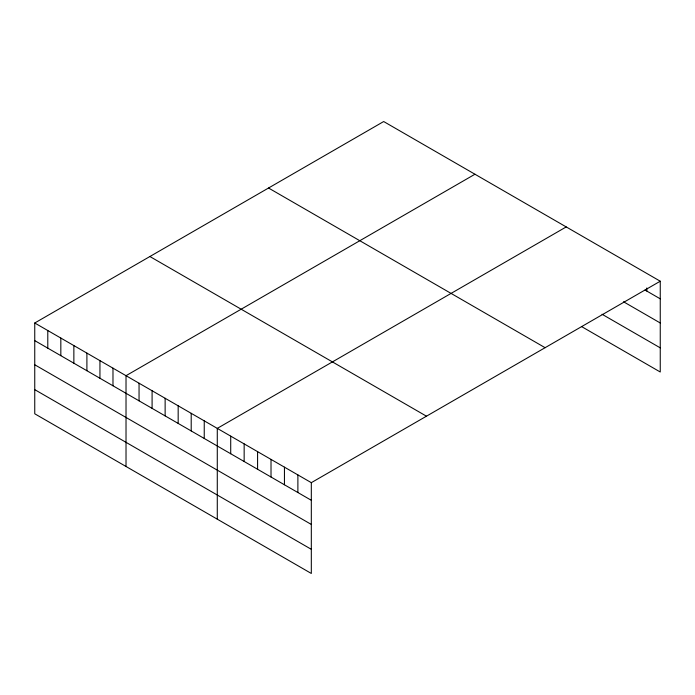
<?xml version="1.0" encoding="UTF-8"?>
<svg xmlns="http://www.w3.org/2000/svg" width="695" height="695" viewBox="0 0 695 695"><rect width="100%" height="100%" fill="white"/><g stroke="black" fill="none" stroke-linecap="round" stroke-linejoin="round"><path stroke-width="1.04" d="M34.75 323.001L311.317 482.669L311.317 573.462L34.75 413.786L34.75 323.001L383.683 121.538L660.25 281.214L660.25 371.999L581.446 326.502M474.954 174.237L126.021 375.691L126.021 466.475M566.216 226.926L217.283 428.381L217.283 519.165M311.317 482.669L660.25 281.214M645.029 290.041L660.25 298.833M623.537 301.778L660.25 322.984M602.044 314.253L660.25 347.856M268.539 188.024L545.106 347.7M149.894 256.516L426.461 416.192M34.75 340.62L311.317 500.287M34.75 364.762L311.317 524.438M34.75 389.643L311.317 549.311M646.819 287.973L646.819 291.075M297.886 474.911L297.886 492.538M284.446 467.162L284.446 484.78M271.015 459.404L271.015 477.022M257.584 451.646L257.584 469.264M244.154 443.897L244.154 461.515M230.714 436.139L230.714 453.757M204.243 420.857L204.243 438.476M191.203 413.325L191.203 430.943M178.172 405.802L178.172 423.42M165.132 398.27L165.132 415.888M152.092 390.746L152.092 408.365M139.052 383.214L139.052 400.833M112.981 368.159L112.981 385.777M99.941 360.636L99.941 378.254M86.901 353.103L86.901 370.73M73.861 345.58L73.861 363.198M60.83 338.048L60.83 355.675M47.79 330.525L47.79 348.143"/></g></svg>
